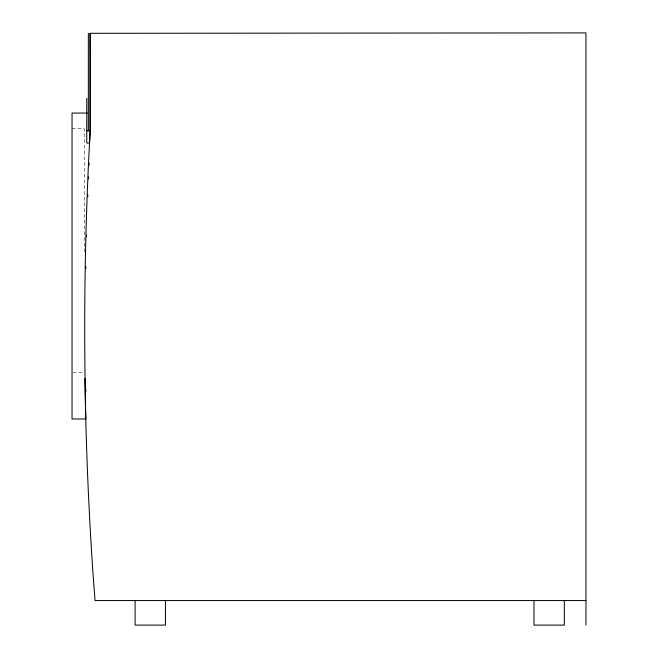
<?xml version="1.0" encoding="UTF-8"?>
<svg xmlns="http://www.w3.org/2000/svg" width="658" height="658" viewBox="0 0 658 658"><rect width="100%" height="100%" fill="white"/><g stroke="black" fill="none" stroke-linecap="round" stroke-linejoin="round"><path stroke-width="0.49" stroke-dasharray="3.29 2.47" d="M72.043 128.664L84.314 128.664L84.314 251.866M73.063 372.699L84.314 372.699"/><path stroke-width="0.99" d="M85.82 268.62L85.869 266.572M86.478 236.905L86.519 234.996M87.769 196.8L87.843 194.809M88.419 178.902L88.509 176.953M89.077 165.24L89.175 163.258M90.187 33.311L90.187 130.778C84.808 226.73 83.492 322.905 85.82 418.981M585.957 625.1L585.957 32.9L90.056 33.311L90.138 130.778L89.529 143.049L86.766 143.049L86.766 98.363M87.382 113.069L72.043 113.069L72.043 418.981L85.474 418.981M86.766 130.778L90.187 130.778M585.957 600.557L95.048 600.557L93.165 575.84A3577.628 3577.628 0 0 1 84.981 378.416M85.828 389.495L85.869 391.485M564.309 600.557L564.309 625.1L533.975 625.1L533.975 600.557M165.446 600.557L165.446 625.1L135.104 625.1L135.104 600.557M88.345 33.311L88.345 130.778"/></g></svg>
